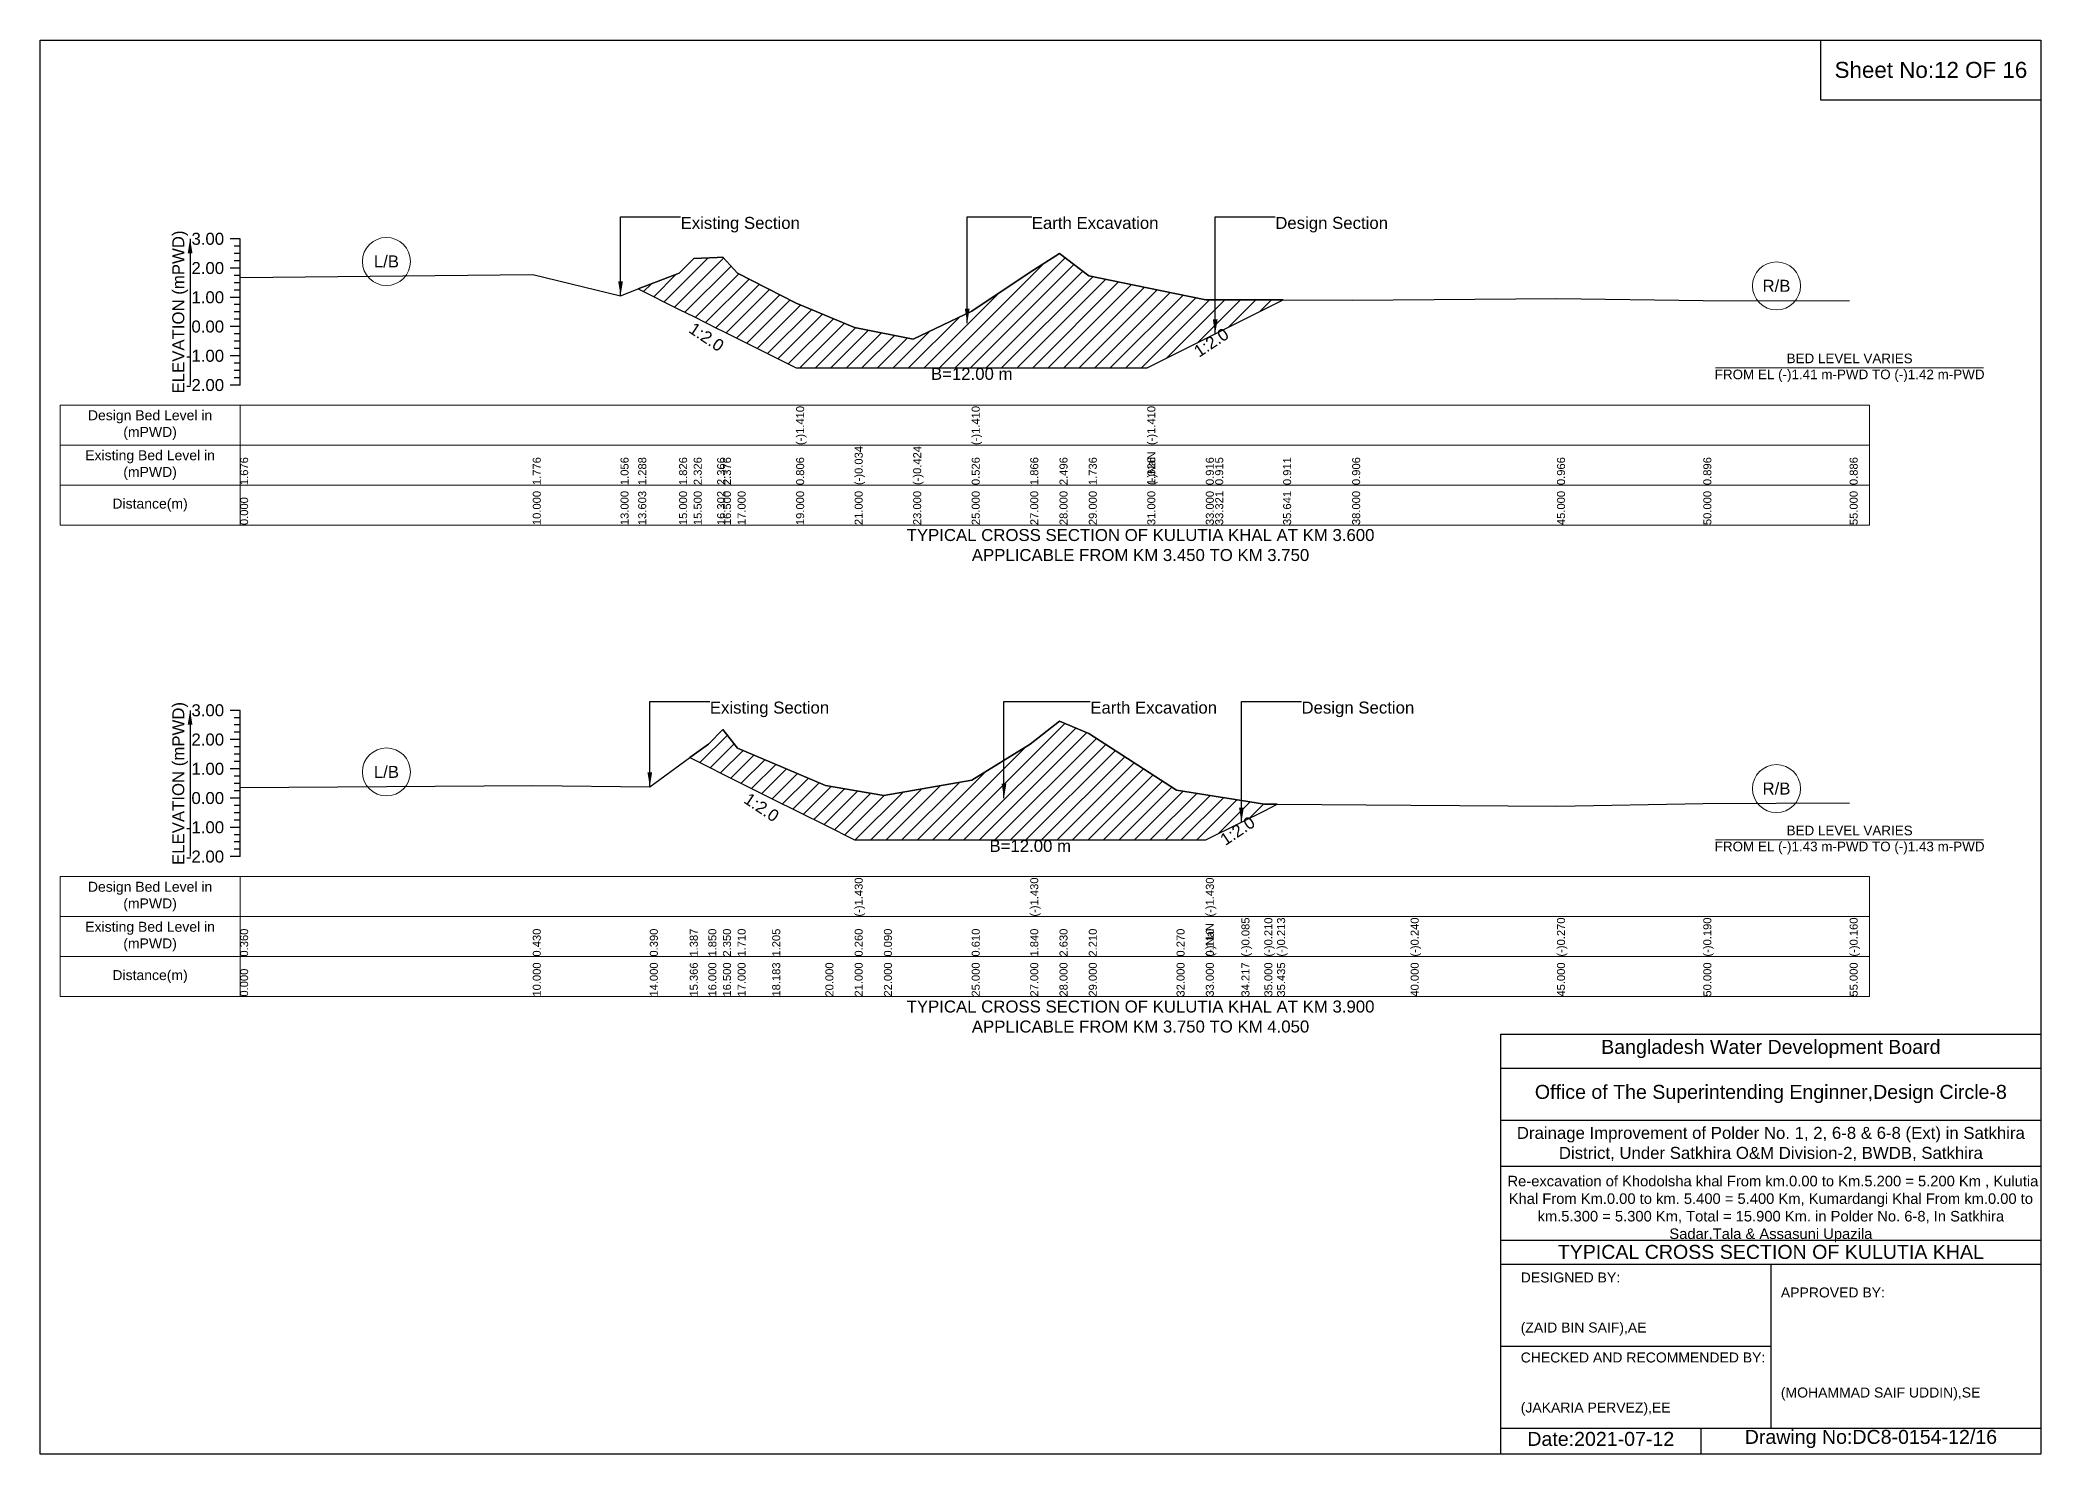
# Model space of a CAD drawing. Header units: inches. Extents: x 91000 to 568000, y -5656 to 0.
# Drawn here: x 360000 to 368000, y -5656 to 0 of the extents above; entities that cross this region are included whole.
import ezdxf

# ---------------------------------------------------------------- set-up
doc = ezdxf.new("R2010")
doc.units = ezdxf.units.IN
doc.header["$LTSCALE"] = 7
doc.header["$MEASUREMENT"] = 0
for name, color, linetype, lineweight in [('Cross section Data Border', 7, 'Continuous', 9), ('Cross Section Labels', 7, 'Continuous', 9), ('Existing_Bed_Level for Xsection', 7, 'Continuous', 25)]:
    doc.layers.add(name, color=color, linetype=linetype, lineweight=lineweight)
doc.styles.get("Standard").update_dxf_attribs({"font": 'arial.ttf'})
doc.dimstyles.get("Standard").update_dxf_attribs({"dimtxt": 0.18, "dimasz": 0.18, "dimexe": 0.18, "dimexo": 0.0625, "dimgap": 0.09, "dimtad": 0, "dimtih": 1, "dimtoh": 1, "dimdec": 4, "dimzin": 0, "dimdsep": 46, "dimtxsty": 'Standard', "dimcen": 0.09, "dimadec": 0, "dimazin": 0, "dimtfac": 1, "dimtdec": 4, "dimtofl": 0, "dimtmove": 0, "dimatfit": 3, "dimfxl": 1, "dimtolj": 1, "dimtzin": 0, "dimarcsym": 0})

msp = doc.modelspace()

# ---------------------------------------------------------------- hatches: boundary and pattern name
at = {"layer": 'Existing_Bed_Level for Xsection'}
h = msp.add_hatch(dxfattribs=at)
h.set_pattern_fill('ANSI31', color=256, scale=351, style=0)
h.paths.add_polyline_path([(362391.6, -995.7), (362555, -1077.4), (362613.5, -1106.6), (362707.3, -1153.5), (362730.5, -1165.1), (362789, -1194.4), (363023, -1311.4), (363257, -1311.4), (363491, -1311.4), (363725, -1311.4), (363959, -1311.4), (364076, -1311.4), (364193, -1311.4), (364427, -1311.4), (364661, -1194.4), (364698.5, -1175.6), (364970, -1039.8), (364698.5, -1039.3), (364661, -1039.2), (364427, -991.2), (364193, -943.3), (364076, -854.4), (363959, -928.1), (363725, -1084.8), (363491, -1196), (363257, -1150.4), (363023, -1052.1), (362789, -932.8), (362730.5, -868.4), (362707.3, -869.6), (362613.5, -874.2), (362555, -932.8)])
h = msp.add_hatch(dxfattribs=at)
h.set_pattern_fill('ANSI31', color=256, scale=351, style=0)
h.paths.add_polyline_path([(362597.8, -2870.1), (362672, -2907.2), (362730.5, -2936.5), (362789, -2965.7), (362927.4, -3034.9), (363140, -3141.2), (363257, -3199.7), (363374, -3199.7), (363725, -3199.7), (363959, -3199.7), (364076, -3199.7), (364193, -3199.7), (364544, -3199.7), (364661, -3199.7), (364803.4, -3128.5), (364895, -3082.7), (364945.9, -3057.3), (364895, -3057), (364803.4, -3042.3), (364661, -3019.5), (364544, -3000.8), (364193, -2773.8), (364076, -2724.7), (363959, -2817.1), (363725, -2961), (363374, -3021.9), (363257, -3002), (363140, -2982.1), (362927.4, -2891.4), (362789, -2832.3), (362730.5, -2757.5), (362672, -2816)])

# ---------------------------------------------------------------- linework, layer by layer
for points in [[(360000, 0), (368000, 0), (368000, -5656), (360000, -5656)], [(367120, 0), (368000, 0), (368000, -240), (367120, -240)]]:
    msp.add_lwpolyline(points, close=True)
for points in [[(365840, -5656), (365840, -3976), (368000, -3976)], [(365840, -4112), (368000, -4112)], [(365840, -4320), (368000, -4320)], [(365840, -4504), (368000, -4504)], [(365840, -4800), (368000, -4800)], [(365840, -4896), (368000, -4896)], [(366920, -4896), (366920, -5552)], [(365840, -5224), (366920, -5224)], [(365840, -5552), (368000, -5552)], [(366640, -5552), (366640, -5656)]]:
    msp.add_lwpolyline(points)
at = {"layer": 'Cross section Data Border'}
for points in [[(360080, -1460.4), (367315, -1460.4), (367315, -1940.4), (360080, -1940.4)], [(360080, -3346.4), (367315, -3346.4), (367315, -3826.4), (360080, -3826.4)]]:
    msp.add_lwpolyline(points, close=True, dxfattribs=at)
for points in [[(360800, -1460.4), (360800, -1940.4)], [(360080, -1620.4), (367315, -1620.4)], [(360080, -1780.4), (367315, -1780.4)], [(360800, -3346.4), (360800, -3826.4)], [(360080, -3506.4), (367315, -3506.4)], [(360080, -3666.4), (367315, -3666.4)]]:
    msp.add_lwpolyline(points, dxfattribs=at)
at = {"layer": 'Cross Section Labels'}
for points in [[(366699.2, -1311.4), (367770.8, -1311.4)], [(366699.2, -3199.7), (367770.8, -3199.7)]]:
    msp.add_lwpolyline(points, dxfattribs=at)
for centre in [(361385, -886), (366942.5, -983.6), (361385, -2927.7), (366942.5, -2994.4)]:
    msp.add_circle(centre, 96, dxfattribs=at)
at = {"layer": 'Existing_Bed_Level for Xsection'}
for points in [[(360800, -795.4), (360760, -795.4)], [(360800, -1380.4), (360800, -1263.4), (360800, -1146.4), (360800, -1029.4), (360800, -912.4), (360800, -795.4)], [(360800, -824.6), (360776, -824.6)], [(360800, -853.9), (360776, -853.9)], [(360800, -950.3), (361970, -938.6), (362321, -1022.8), (362391.6, -995.7), (362555, -932.8), (362613.5, -874.2), (362707.3, -869.6), (362730.5, -868.4), (362789, -932.8), (363023, -1052.1), (363023, -1052.1), (363257, -1150.4), (363491, -1196), (363725, -1084.8), (363725, -1084.8), (363959, -928.1), (364076, -854.4), (364193, -943.3), (364427, -991.2), (364427, -991.2), (364661, -1039.2), (364698.5, -1039.3), (364970, -1039.8), (365246, -1040.4), (366065, -1033.4), (366650, -1041.6), (367235, -1042.7)], [(360800, -912.4), (360760, -912.4)], [(360800, -883.1), (360776, -883.1)], [(360800, -941.6), (360776, -941.6)], [(360800, -1029.4), (360760, -1029.4)], [(360800, -970.9), (360776, -970.9)], [(360800, -1000.1), (360776, -1000.1)], [(360800, -1058.6), (360776, -1058.6)], [(360800, -1087.9), (360776, -1087.9)], [(360800, -1117.1), (360776, -1117.1)], [(360800, -1146.4), (360760, -1146.4)], [(360800, -1175.6), (360776, -1175.6)], [(360800, -1263.4), (360760, -1263.4)], [(360800, -1204.9), (360776, -1204.9)], [(360800, -1234.1), (360776, -1234.1)], [(360800, -1292.6), (360776, -1292.6)], [(360800, -1321.9), (360776, -1321.9)], [(360800, -1351.1), (360776, -1351.1)], [(360800, -1380.4), (360760, -1380.4)], [(360800, -2681.4), (360760, -2681.4)], [(360800, -2710.7), (360776, -2710.7)], [(360800, -3266.4), (360800, -3149.4), (360800, -3032.4), (360800, -2915.4), (360800, -2798.4), (360800, -2681.4)], [(360800, -2798.4), (360760, -2798.4)], [(360800, -2739.9), (360776, -2739.9)], [(360800, -2769.2), (360776, -2769.2)], [(360800, -2990.3), (361970, -2982.1), (362438, -2986.8), (362597.8, -2870.1), (362672, -2816), (362730.5, -2757.5), (362789, -2832.3), (362927.4, -2891.4), (363140, -2982.1), (363257, -3002), (363257, -3002), (363374, -3021.9), (363725, -2961), (363959, -2817.1), (363959, -2817.1), (364076, -2724.7), (364193, -2773.8), (364544, -3000.8), (364661, -3019.5), (364661, -3019.5), (364803.4, -3042.3), (364895, -3057), (364945.9, -3057.3), (365480, -3060.5), (366065, -3064), (366650, -3054.6), (367235, -3051.1)], [(360800, -2827.7), (360776, -2827.7)], [(360800, -2856.9), (360776, -2856.9)], [(360800, -2915.4), (360760, -2915.4)], [(360800, -2886.2), (360776, -2886.2)], [(360800, -2944.7), (360776, -2944.7)], [(360800, -3032.4), (360760, -3032.4)], [(360800, -2973.9), (360776, -2973.9)], [(360800, -3003.2), (360776, -3003.2)], [(360800, -3061.7), (360776, -3061.7)], [(360800, -3090.9), (360776, -3090.9)], [(360800, -3149.4), (360760, -3149.4)], [(360800, -3120.2), (360776, -3120.2)], [(360800, -3178.7), (360776, -3178.7)], [(360800, -3266.4), (360760, -3266.4)], [(360800, -3207.9), (360776, -3207.9)], [(360800, -3237.2), (360776, -3237.2)]]:
    msp.add_lwpolyline(points, dxfattribs=at)
for points in [[(362391.6, -995.7), (362391.6, -995.7), (362555, -1077.4), (362613.5, -1106.6), (362707.3, -1153.5), (362730.5, -1165.1), (362789, -1194.4), (363023, -1311.4), (363023, -1311.4), (363257, -1311.4), (363491, -1311.4), (363725, -1311.4), (363725, -1311.4), (363959, -1311.4), (364076, -1311.4), (364193, -1311.4), (364427, -1311.4), (364427, -1311.4), (364661, -1194.4), (364698.5, -1175.6), (364970, -1039.8), (364970, -1039.8), (364970, -1039.8), (364698.5, -1039.3), (364661, -1039.2), (364427, -991.2), (364427, -991.2), (364193, -943.3), (364076, -854.4), (363959, -928.1), (363725, -1084.8), (363725, -1084.8), (363491, -1196), (363257, -1150.4), (363023, -1052.1), (363023, -1052.1), (362789, -932.8), (362730.5, -868.4), (362707.3, -869.6), (362613.5, -874.2), (362555, -932.8), (362391.6, -995.7)], [(362597.8, -2870.1), (362672, -2907.2), (362730.5, -2936.5), (362789, -2965.7), (362927.4, -3034.9), (363140, -3141.2), (363257, -3199.7), (363257, -3199.7), (363374, -3199.7), (363725, -3199.7), (363959, -3199.7), (363959, -3199.7), (364076, -3199.7), (364193, -3199.7), (364544, -3199.7), (364661, -3199.7), (364661, -3199.7), (364803.4, -3128.5), (364895, -3082.7), (364945.9, -3057.3), (364945.9, -3057.3), (364945.9, -3057.3), (364895, -3057), (364803.4, -3042.3), (364661, -3019.5), (364661, -3019.5), (364544, -3000.8), (364193, -2773.8), (364076, -2724.7), (363959, -2817.1), (363959, -2817.1), (363725, -2961), (363374, -3021.9), (363257, -3002), (363257, -3002), (363140, -2982.1), (362927.4, -2891.4), (362789, -2832.3), (362730.5, -2757.5), (362672, -2816)]]:
    msp.add_lwpolyline(points, close=True, dxfattribs=at)

# ---------------------------------------------------------------- texts
at = {"attachment_point": 5}
for s, insert, char_height in [('Sheet No:12 OF 16', (367560, -120), 64), ('Bangladesh Water Development Board', (366920, -4036), 56), ('Office of The Superintending Enginner,Design Circle-8', (366920, -4216), 56)]:
    msp.add_mtext(s, dxfattribs=dict(at, insert=insert, char_height=char_height))
for s, insert, char_height, width, attachment_point in [('Drainage Improvement of Polder No. 1, 2, 6-8 & 6-8 (Ext) in Satkhira District, Under Satkhira O&M Division-2, BWDB, Satkhira', (366920, -4416), 48, 2240, 5), (' Re-excavation of Khodolsha khal From km.0.00 to Km.5.200 = 5.200 Km , Kulutia Khal From Km.0.00 to km. 5.400 = 5.400 Km, Kumardangi Khal From km.0.00 to km.5.300 = 5.300 Km, Total = 15.900 Km. in Polder No. 6-8, In Satkhira Sadar,Tala & Assasuni Upazila', (366920, -4676), 42.1524, 2160, 5), ('TYPICAL CROSS SECTION OF KULUTIA KHAL', (366920, -4848), 56, 2240, 5), ('DESIGNED BY:^J^J^J(ZAID BIN SAIF),AE', (365920, -5056), 40, 1120, 4), ('APPROVED BY:^J^J^J^J^J^J(MOHAMMAD SAIF UDDIN),SE', (366960, -5216), 40, 1120, 4), ('CHECKED AND RECOMMENDED BY:^J^J^J(JAKARIA PERVEZ),EE', (365920, -5376), 40, 1120, 4), ('Date:2021-07-12', (366240, -5596), 56, 1120, 5), ('Drawing No:DC8-0154-12/16', (367320, -5596), 56, 1760, 5)]:
    msp.add_mtext(s, dxfattribs=dict(insert=insert, char_height=char_height, width=width, attachment_point=attachment_point))
at = {"layer": 'Cross section Data Border', "char_height": 40, "width": 640, "attachment_point": 5}
for s, insert in [('Design Bed Level in (mPWD)', (360440, -1540.4)), ('Existing Bed Level in (mPWD)', (360440, -1700.4)), ('Distance(m)', (360440, -1860.4)), ('Design Bed Level in (mPWD)', (360440, -3426.4)), ('Existing Bed Level in (mPWD)', (360440, -3586.4)), ('Distance(m)', (360440, -3746.4))]:
    msp.add_mtext(s, dxfattribs=dict(at, insert=insert))
at = {"layer": 'Cross Section Labels'}
for s, insert, char_height, attachment_point in [('Existing Section', (362561, -707.6), 48, 1), ('Earth Excavation', (363965, -707.6), 48, 1), ('Design Section', (364938.5, -707.6), 48, 1), ('L/B', (361385, -886), 48, 5), ('R/B', (366942.5, -983.6), 48, 5), ('BED LEVEL VARIES ^JFROM EL (-)1.41 m-PWD TO (-)1.42 m-PWD', (367235, -1311.4), 38.4, 5), ('B=12.00 m', (363725, -1311.4), 48, 2), ('TYPICAL CROSS SECTION OF KULUTIA KHAL AT KM 3.600^JAPPLICABLE FROM KM 3.450 TO KM 3.750', (364400, -2020.4), 48, 5), ('Existing Section', (362678, -2646.3), 48, 1), ('Earth Excavation', (364199, -2646.3), 48, 1), ('Design Section', (365043.4, -2646.3), 48, 1), ('L/B', (361385, -2927.7), 48, 5), ('R/B', (366942.5, -2994.4), 48, 5), ('B=12.00 m', (363959, -3199.7), 48, 2), ('BED LEVEL VARIES ^JFROM EL (-)1.43 m-PWD TO (-)1.43 m-PWD', (367235, -3199.7), 38.4, 5), ('TYPICAL CROSS SECTION OF KULUTIA KHAL AT KM 3.900^JAPPLICABLE FROM KM 3.750 TO KM 4.050', (364400, -3906.4), 48, 5)]:
    msp.add_mtext(s, dxfattribs=dict(at, insert=insert, char_height=char_height, attachment_point=attachment_point))
at = {"layer": 'Cross Section Labels', "char_height": 48, "attachment_point": 2}
for insert, rotation in [((362678, -1168.1), 326.30993), ((364669.3, -1190.2), 33.69007), ((362898.2, -3049.5), 326.30993), ((364774.2, -3143.1), 33.69007)]:
    msp.add_mtext('1:2.0', dxfattribs=dict(at, insert=insert, rotation=rotation))
at = {"layer": 'Existing_Bed_Level for Xsection', "rotation": 90}
for s, insert, char_height, attachment_point in [('ELEVATION (mPWD)', (360560, -1087.9), 48, 5), ('(-)1.410', (363023, -1620.4), 32, 1), ('(-)1.410', (363725, -1620.4), 32, 1), ('(-)1.410', (364427, -1620.4), 32, 1), ('1.676', (360800, -1780.4), 32, 1), ('1.776', (361970, -1780.4), 32, 1), ('1.056', (362321, -1780.4), 32, 1), ('1.288', (362391.6, -1780.4), 32, 1), ('1.826', (362555, -1780.4), 32, 1), ('1.826', (362555, -1780.4), 32, 1), ('2.326', (362613.5, -1780.4), 32, 1), ('2.366', (362707.3, -1780.4), 32, 1), ('2.376', (362730.5, -1780.4), 32, 1), ('0.806', (363023, -1780.4), 32, 1), ('0.806', (363023, -1780.4), 32, 1), ('0.806', (363023, -1780.4), 32, 1), ('(-)0.034', (363257, -1780.4), 32, 1), ('(-)0.424', (363491, -1780.4), 32, 1), ('0.526', (363725, -1780.4), 32, 1), ('0.526', (363725, -1780.4), 32, 1), ('0.526', (363725, -1780.4), 32, 1), ('1.866', (363959, -1780.4), 32, 1), ('2.496', (364076, -1780.4), 32, 1), ('1.736', (364193, -1780.4), 32, 1), ('(-)NaN', (364427, -1780.4), 32, 1), ('1.326', (364427, -1780.4), 32, 1), ('1.326', (364427, -1780.4), 32, 1), ('0.916', (364661, -1780.4), 32, 1), ('0.915', (364698.5, -1780.4), 32, 1), ('0.911', (364970, -1780.4), 32, 1), ('0.906', (365246, -1780.4), 32, 1), ('0.966', (366065, -1780.4), 32, 1), ('0.896', (366650, -1780.4), 32, 1), ('0.886', (367235, -1780.4), 32, 1), ('0.000', (360800, -1940.4), 32, 1), ('10.000', (361970, -1940.4), 32, 1), ('13.000', (362321, -1940.4), 32, 1), ('13.603', (362391.6, -1940.4), 32, 1), ('15.000', (362555, -1940.4), 32, 1), ('15.500', (362613.5, -1940.4), 32, 1), ('16.302', (362707.3, -1940.4), 32, 1), ('16.500', (362730.5, -1940.4), 32, 1), ('17.000', (362789, -1940.4), 32, 1), ('19.000', (363023, -1940.4), 32, 1), ('19.000', (363023, -1940.4), 32, 1), ('19.000', (363023, -1940.4), 32, 1), ('21.000', (363257, -1940.4), 32, 1), ('23.000', (363491, -1940.4), 32, 1), ('25.000', (363725, -1940.4), 32, 1), ('25.000', (363725, -1940.4), 32, 1), ('25.000', (363725, -1940.4), 32, 1), ('27.000', (363959, -1940.4), 32, 1), ('28.000', (364076, -1940.4), 32, 1), ('29.000', (364193, -1940.4), 32, 1), ('31.000', (364427, -1940.4), 32, 1), ('31.000', (364427, -1940.4), 32, 1), ('31.000', (364427, -1940.4), 32, 1), ('33.000', (364661, -1940.4), 32, 1), ('33.321', (364698.5, -1940.4), 32, 1), ('35.641', (364970, -1940.4), 32, 1), ('38.000', (365246, -1940.4), 32, 1), ('45.000', (366065, -1940.4), 32, 1), ('50.000', (366650, -1940.4), 32, 1), ('55.000', (367235, -1940.4), 32, 1), ('ELEVATION (mPWD)', (360560, -2973.9), 48, 5), ('(-)1.430', (363257, -3506.4), 32, 1), ('(-)1.430', (363959, -3506.4), 32, 1), ('(-)1.430', (364661, -3506.4), 32, 1), ('(-)0.085', (364803.4, -3666.4), 32, 1), ('(-)0.210', (364895, -3666.4), 32, 1), ('(-)0.213', (364945.9, -3666.4), 32, 1), ('(-)0.240', (365480, -3666.4), 32, 1), ('(-)0.270', (366065, -3666.4), 32, 1), ('(-)0.190', (366650, -3666.4), 32, 1), ('(-)0.160', (367235, -3666.4), 32, 1), ('0.360', (360800, -3666.4), 32, 1), ('0.430', (361970, -3666.4), 32, 1), ('0.430', (361970, -3666.4), 32, 1), ('0.390', (362438, -3666.4), 32, 1), ('1.387', (362597.8, -3666.4), 32, 1), ('1.850', (362672, -3666.4), 32, 1), ('2.350', (362730.5, -3666.4), 32, 1), ('1.710', (362789, -3666.4), 32, 1), ('1.205', (362927.4, -3666.4), 32, 1), ('0.260', (363257, -3666.4), 32, 1), ('0.260', (363257, -3666.4), 32, 1), ('0.260', (363257, -3666.4), 32, 1), ('0.090', (363374, -3666.4), 32, 1), ('0.610', (363725, -3666.4), 32, 1), ('1.840', (363959, -3666.4), 32, 1), ('1.840', (363959, -3666.4), 32, 1), ('1.840', (363959, -3666.4), 32, 1), ('2.630', (364076, -3666.4), 32, 1), ('2.210', (364193, -3666.4), 32, 1), ('0.270', (364544, -3666.4), 32, 1), ('(-)NaN', (364661, -3666.4), 32, 1), ('0.110', (364661, -3666.4), 32, 1), ('0.110', (364661, -3666.4), 32, 1), ('0.000', (360800, -3826.4), 32, 1), ('10.000', (361970, -3826.4), 32, 1), ('14.000', (362438, -3826.4), 32, 1), ('15.366', (362597.8, -3826.4), 32, 1), ('16.000', (362672, -3826.4), 32, 1), ('16.500', (362730.5, -3826.4), 32, 1), ('17.000', (362789, -3826.4), 32, 1), ('18.183', (362927.4, -3826.4), 32, 1), ('20.000', (363140, -3826.4), 32, 1), ('21.000', (363257, -3826.4), 32, 1), ('21.000', (363257, -3826.4), 32, 1), ('21.000', (363257, -3826.4), 32, 1), ('22.000', (363374, -3826.4), 32, 1), ('25.000', (363725, -3826.4), 32, 1), ('27.000', (363959, -3826.4), 32, 1), ('27.000', (363959, -3826.4), 32, 1), ('27.000', (363959, -3826.4), 32, 1), ('28.000', (364076, -3826.4), 32, 1), ('29.000', (364193, -3826.4), 32, 1), ('32.000', (364544, -3826.4), 32, 1), ('33.000', (364661, -3826.4), 32, 1), ('33.000', (364661, -3826.4), 32, 1), ('33.000', (364661, -3826.4), 32, 1), ('34.217', (364803.4, -3826.4), 32, 1), ('35.000', (364895, -3826.4), 32, 1), ('35.435', (364945.9, -3826.4), 32, 1), ('40.000', (365480, -3826.4), 32, 1), ('45.000', (366065, -3826.4), 32, 1), ('50.000', (366650, -3826.4), 32, 1), ('55.000', (367235, -3826.4), 32, 1)]:
    msp.add_mtext(s, dxfattribs=dict(at, insert=insert, char_height=char_height, attachment_point=attachment_point))
at = {"layer": 'Existing_Bed_Level for Xsection', "char_height": 48, "attachment_point": 6}
for s, insert in [('3.00', (360736, -795.4)), ('2.00', (360736, -912.4)), ('1.00', (360736, -1029.4)), ('0.00', (360736, -1146.4)), ('-1.00', (360736, -1263.4)), ('-2.00', (360736, -1380.4)), ('3.00', (360736, -2681.4)), ('2.00', (360736, -2798.4)), ('1.00', (360736, -2915.4)), ('0.00', (360736, -3032.4)), ('-1.00', (360736, -3149.4)), ('-2.00', (360736, -3266.4))]:
    msp.add_mtext(s, dxfattribs=dict(at, insert=insert))

# ---------------------------------------------------------------- leaders
at = {"layer": 'Cross Section Labels', "annotation_type": 0, "has_hookline": 1, "hookline_direction": 0}
for points, text_width in [([(362321, -1022.8), (362321, -707.6), (362560.9, -707.6)], 467.2), ([(363707.1, -1132.5), (363707.1, -707.6), (363964.9, -707.6)], 497), ([(364698.5, -1175.6), (364698.5, -707.6), (364938.4, -707.6)], 441.2), ([(362438, -2986.8), (362438, -2646.3), (362677.9, -2646.3)], 467.2), ([(363854, -3032.4), (363854, -2646.3), (364198.9, -2646.3)], 497), ([(364803.4, -3128.5), (364803.4, -2646.3), (365043.3, -2646.3)], 441.2)]:
    msp.add_leader(points, dimstyle='Standard', override={"dimasz": 57.6}, dxfattribs=dict(at, text_width=text_width))
at = {"layer": 'Existing_Bed_Level for Xsection'}
for points in [[(360600, -795.4), (360600, -1380.4)], [(360600, -2681.4), (360600, -3266.4)]]:
    msp.add_leader(points, dimstyle='Standard', override={"dimasz": 57.6}, dxfattribs=at)

doc.saveas('drawing.dxf')
